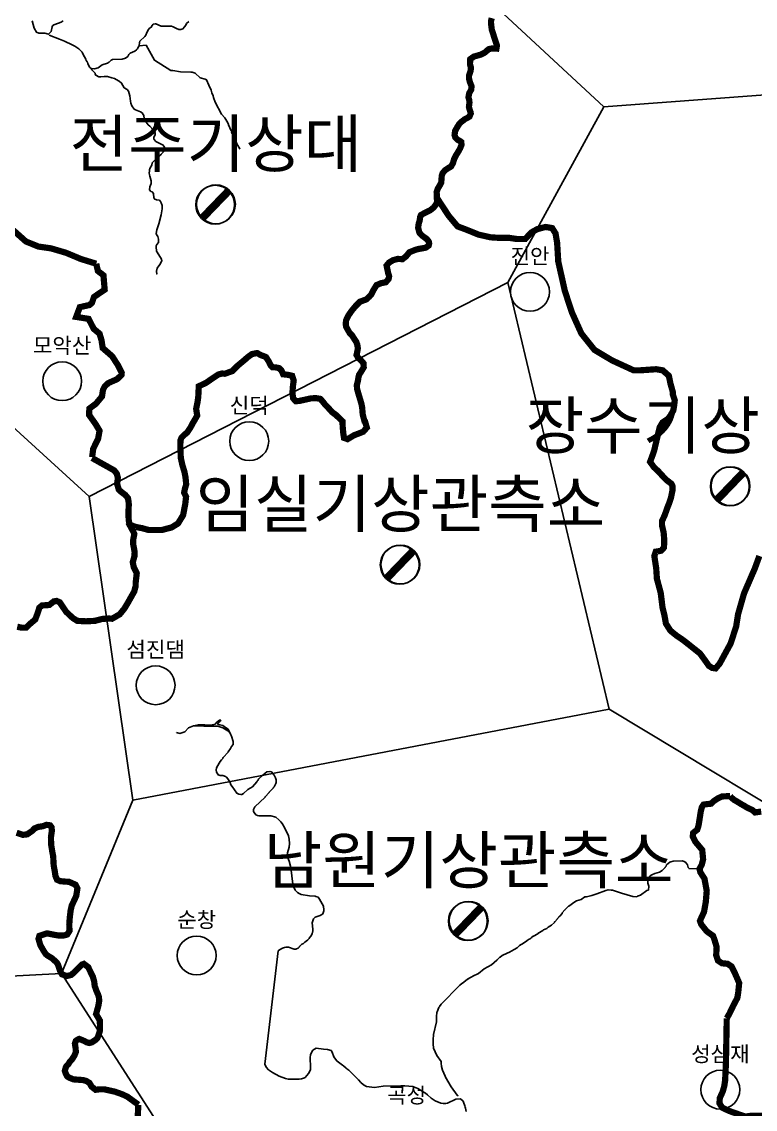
# Model space of a CAD drawing. Header units: millimetres. Extents: x -19392 to 580976, y -49129 to 736091.
# Drawn here: x 201248 to 248431, y 200014 to 270029 of the extents above; entities that cross this region are included whole.
import ezdxf
from ezdxf.enums import TextEntityAlignment as Align

# ---------------------------------------------------------------- set-up
doc = ezdxf.new("R2010")
doc.units = ezdxf.units.MM
for name, color, linetype in [('2411', 7, 'Continuous'), ('AWS', 4, 'Continuous'), ('AWS명', 2, 'Continuous'), ('EL', 2, 'Continuous'), ('MAIN-RIVER', 5, 'Continuous'), ('Point', 1, 'Continuous'), ('관측소명', 3, 'Continuous'), ('기상청', 1, 'Continuous'), ('티센', 6, 'Continuous')]:
    doc.layers.add(name, color=color, linetype=linetype)
doc.styles.get("Standard").update_dxf_attribs({"font": ''})
doc.styles.get('Standard').set_extended_font_data('Gulim')

# ---------------------------------------------------------------- blocks, each defined once
blk = doc.blocks.new('관측소(기상청)')
at = {"layer": '기상청', "const_width": 500}
blk.add_lwpolyline([(821, 874), (-914, -926)], dxfattribs=at)
at = {"layer": '기상청'}
blk.add_circle((-46, -26), 1250, dxfattribs=at)

msp = doc.modelspace()

# ---------------------------------------------------------------- linework, layer by layer
at = {"layer": '2411', "const_width": 400}
for points in [[(208571, 237505), (208994, 237423), (209414, 237306), (209833, 237306), (210252, 237306), (210881, 237469), (211300, 237726), (211626, 238261), (211766, 238983), (211819, 239453), (211692, 239706), (211742, 239954), (211824, 240235), (211808, 240449), (211775, 240746), (211709, 241060), (211577, 241506), (211478, 241951), (211461, 242413), (211445, 242711), (211461, 243090), (211527, 243255), (211709, 243437), (211891, 243585), (212089, 243883), (212254, 244196), (212254, 244196), (212402, 244444), (212534, 244675), (212501, 244890), (212468, 245121), (212551, 245517), (212600, 245863), (212617, 246144), (212633, 246557), (213112, 246788), (213492, 247052), (213888, 247316), (214135, 247382), (214301, 247366), (214779, 247531), (215109, 247861), (215621, 248290), (215786, 248439), (216067, 248637), (216314, 248686), (216413, 248686), (216645, 248554), (216843, 248488), (216958, 248439), (217140, 248158), (217255, 247910), (217387, 247778), (217569, 247778), (217800, 247729), (217949, 247580), (218064, 247333), (218361, 247300), (218361, 247300), (218642, 247234), (218741, 246936), (218691, 246557), (218658, 246128), (218708, 245781), (218873, 245599), (219104, 245616), (219847, 245781), (220177, 245797), (220458, 245748), (220590, 245599), (220771, 245368), (220953, 245187), (221217, 244890), (221448, 244724), (221877, 244312), (221894, 243932), (221927, 243569), (221976, 243239), (222208, 243156), (222620, 243404), (222967, 243536), (223214, 243635), (223446, 243899), (223330, 244295), (223297, 244312), (223181, 244741), (223148, 245170), (223099, 245434), (223016, 245715), (222934, 245979), (222934, 245979), (222884, 246161), (222818, 246392), (222802, 246623), (222851, 246821), (222884, 246969), (222901, 247118), (222950, 247300), (223066, 247481), (223247, 247778), (223231, 248042), (223016, 248290), (222917, 248356), (222868, 248422), (222785, 248571), (222835, 248802), (222868, 249000), (222835, 249231), (222769, 249412), (222637, 249611), (222505, 249825), (222340, 249990), (222108, 250403), (222092, 250585), (222108, 250799), (222257, 251113), (222488, 251443), (222736, 251740), (223000, 252004), (223413, 252153), (223594, 252318), (223726, 252466), (223726, 252466), (223858, 252730), (223990, 252945), (224073, 253077), (224353, 253193), (224667, 253259), (224849, 253473), (224882, 253638), (224816, 253853), (224717, 254332), (224882, 254530), (225129, 254678), (225443, 254761), (225740, 254744), (225971, 254926), (226186, 255190), (226598, 255355), (226797, 255405), (226995, 255438), (227242, 255487), (227424, 255619), (227457, 255751), (227440, 255850), (227391, 255933), (227308, 256032), (227176, 256131), (226995, 256263), (226830, 256445), (226747, 256758), (226780, 257022), (226846, 257237), (226879, 257468), (226879, 257468), (226929, 257584), (227193, 257732), (227506, 257881), (227737, 258062), (227902, 258277), (227969, 258442), (227952, 258624), (227952, 258871), (227935, 259053), (228018, 259300), (228134, 259482), (228233, 259680), (228249, 259895), (228266, 260109), (228315, 260274), (228480, 260472), (228678, 260604), (228860, 260703), (228992, 260935), (229058, 261182), (229190, 261446), (229339, 261677), (229454, 261892), (229537, 262107), (229520, 262288), (229405, 262371), (229289, 262420), (229141, 262569), (229091, 262734), (229124, 262998), (229273, 263262), (229273, 263262), (229388, 263444), (229520, 263576), (229751, 263757), (229916, 263840), (230048, 263922), (230131, 264120), (230114, 264219), (230065, 264351), (230015, 264550), (230048, 264830), (230032, 264995), (229982, 265160), (230032, 265424), (230164, 265672), (230180, 265887), (230081, 266134), (230015, 266382), (230015, 266547), (230114, 266844), (230147, 267059), (230081, 267290), (230098, 267620), (230329, 267785), (230791, 267917), (231039, 268049), (231286, 268264), (231518, 268313), (231782, 268297), (231815, 268495), (231749, 268693), (231617, 269106), (231617, 269106), (231485, 269518), (231452, 269782), (231435, 269931), (231435, 270079), (231485, 270261)], [(227952, 258695), (228718, 257527), (229284, 256853), (229850, 256643), (230633, 256324), (231409, 256150), (232011, 256113), (232613, 256113), (233106, 256041), (233635, 256041), (234027, 256461), (234418, 256679), (234948, 256817), (235368, 256744), (235586, 256396), (235688, 255794), (235760, 254590), (236188, 252683), (236645, 251298), (237247, 249956), (238095, 248898), (239227, 248223), (240612, 247585), (240996, 247585), (242062, 247658), (242483, 247585), (242874, 247237), (242976, 246737), (243126, 246207), (243126, 246040), (243253, 245657), (243221, 245344), (243162, 245013), (242984, 244676), (242814, 244459), (242469, 244229), (242288, 243926), (242179, 243485), (241941, 242468), (241851, 242190), (241667, 241694), (241925, 241337), (242165, 241119), (242546, 240705), (242728, 240520), (243044, 240281), (243114, 240120), (243115, 239889), (243010, 239375), (242898, 239044), (242760, 238699), (242616, 238276), (242433, 237882), (242433, 237606), (242541, 237139), (242575, 236713), (242563, 236175), (242376, 235974), (242104, 235920)], [(200704, 256606), (201516, 255881), (202321, 255555), (203126, 255439), (204091, 255156), (205062, 254750), (206039, 254451)], [(206039, 254451), (206143, 253986), (206503, 253704), (206581, 252780), (205892, 252310), (205767, 251935), (205610, 251794), (204984, 251653), (204749, 251026), (205548, 250901), (205877, 250259), (206252, 249946), (206378, 249523), (206456, 249022), (207067, 248489), (207427, 247926), (207678, 247440), (207662, 247284), (207380, 247017), (206816, 246767), (206581, 246548), (206472, 246328), (206409, 245905), (206018, 245436), (205595, 245122), (205579, 244715), (206002, 244120), (206252, 243697), (206159, 243181), (205845, 242539), (205774, 241997)], [(205767, 241943), (207191, 241147), (207361, 240935), (207426, 240686), (207413, 240504), (207380, 240282), (207490, 239908), (207638, 239768), (207916, 239556), (208079, 239359), (208122, 239101), (208134, 238942), (208109, 238421), (208124, 237992), (208144, 237844), (208224, 237567)], [(200958, 231080), (201219, 231022), (201538, 231022), (201770, 231254), (202118, 231551), (202292, 232015), (202379, 232305), (202553, 232450), (203017, 232479), (203308, 232711), (203489, 232740), (203692, 232653), (203866, 232392), (204098, 232044), (204533, 231638), (204823, 231457), (205374, 231428), (205954, 231457), (206419, 231580), (206854, 231609), (207056, 231594), (207550, 231880), (207853, 232253), (208063, 232602), (208272, 232975), (208482, 233347), (208575, 233697), (208575, 233906), (208644, 234522), (208458, 234898), (208387, 235239), (208499, 235617), (208509, 235902), (208409, 236435), (208421, 236695), (208488, 237058), (208404, 237234), (208224, 237567), (208340, 237592), (208571, 237505)], [(208469, 235803), (208505, 235793)], [(242104, 235920), (242036, 235912), (241939, 235634), (242062, 234836), (242106, 234169), (242352, 233255), (242468, 232313), (242591, 231812), (242686, 231283), (242976, 230826), (243360, 230514), (243817, 230202), (244876, 229361), (245209, 228904), (245449, 228563), (245666, 228426), (245884, 228397), (246145, 228708), (246841, 229985), (247204, 231087), (247327, 231885), (247711, 233226), (248407, 234836), (248698, 235634)], [(246816, 220177), (246297, 220151), (246036, 220035), (245775, 219861), (245601, 219687), (245311, 219658), (245108, 219629), (244992, 219455), (244934, 219223), (244789, 218302), (244702, 218012), (244441, 217809), (244412, 217577), (244586, 217229), (245021, 216707), (245079, 216097), (244992, 215757), (244847, 215496), (244905, 215263), (245166, 214857), (245311, 214074), (245253, 213378), (245137, 212718), (244963, 212341), (244876, 212138), (244963, 211906), (245311, 211471), (245717, 211181), (245804, 210949), (245949, 210455), (245920, 209933), (246036, 209585), (246297, 209411), (246645, 209382), (246906, 209208), (247109, 208809), (247399, 208142), (247341, 207562), (247283, 207185), (247022, 206692), (246761, 206148), (246599, 205872)], [(246816, 220177), (246907, 220068), (247089, 219922), (247252, 219832), (247543, 219650), (247743, 219541), (247853, 219468), (248071, 219359), (248235, 219286), (248416, 219122), (248526, 219140), (248817, 219177)], [(200913, 217814), (201131, 217742), (201321, 217683), (201597, 217713), (201932, 217945), (202063, 218091), (202310, 218193), (202310, 218193), (202601, 218236), (202834, 218324), (203067, 218295), (203169, 218164), (203183, 217931), (203125, 217523), (203140, 217043), (203212, 216592), (203271, 216286), (203285, 215995), (203300, 215719), (203372, 215326), (203416, 215035), (203518, 214788), (203722, 214700), (204027, 214671), (204289, 214657), (204711, 214467), (204828, 214235), (204755, 213754), (204464, 213129), (204391, 212823), (204333, 212314), (204304, 211892), (204318, 211499), (204173, 211266), (203984, 211208), (203867, 211193), (203547, 211208), (202863, 211339), (202383, 211179), (202383, 211179), (202325, 210989), (202441, 210582), (202652, 210218), (202798, 210000), (202900, 209913), (203191, 209738), (203496, 209461), (203583, 209316), (203714, 208908), (203831, 208705), (204136, 208588), (204428, 208661), (204660, 208865), (204850, 209054), (205126, 209330), (205242, 209374), (205519, 209170), (205694, 208807), (205825, 208545), (205912, 208210), (205941, 207948), (206043, 207657), (206145, 207424), (206203, 207264), (206232, 207017), (206174, 206667), (206028, 206143), (206268, 205736), (206283, 205343), (206283, 205139), (206254, 204994), (206254, 204994), (206181, 204761), (206094, 204572), (205977, 204470), (205759, 204324), (205584, 204281), (205424, 204324), (205264, 204412), (205090, 204484), (204944, 204543), (204842, 204499), (204726, 204412), (204668, 204237), (204711, 203946), (204726, 203699), (204653, 203509), (204580, 203378), (204464, 203204), (204347, 203087), (204246, 202913), (204151, 202826), (204136, 202811), (204078, 202709), (204020, 202491), (204064, 202345), (204166, 202142), (204253, 202069), (204573, 201938), (205184, 201894), (205403, 201836), (205606, 201705), (205737, 201472), (205737, 201472), (205999, 201268), (206247, 201298), (206567, 201298), (206872, 201225), (207222, 201152), (207716, 200977), (208051, 200817), (208488, 200497), (208691, 200352), (208759, 200307)], [(246599, 205872), (246544, 202892), (246493, 201855), (246442, 201514), (246341, 201151), (246152, 200738), (246130, 200397), (246312, 200114), (246754, 199904), (247791, 199541), (248154, 199592), (248886, 199592), (249452, 199824), (250054, 200296), (250808, 200607), (251374, 200992), (252086, 201683)], [(208700, 199356), (208746, 200288)]]:
    msp.add_lwpolyline(points, dxfattribs=at)
at = {"layer": 'AWS'}
for centre in [(233944, 252637), (203844, 246884), (215881, 243025), (209858, 227310), (212498, 209915), (246188, 201276)]:
    msp.add_circle(centre, 1250, dxfattribs=at)
at = {"layer": 'MAIN-RIVER'}
msp.add_line((209261, 268515), (208795, 268478), dxfattribs=at)
for points in [[(201925, 270083), (202037, 269607), (202199, 269357), (202336, 269300), (202723, 269287), (202958, 269228), (203129, 269392), (203198, 269708), (203227, 269760), (203306, 269823), (203382, 269858), (203783, 270011), (203913, 270087)], [(203009, 269175), (203679, 268917), (203997, 268783), (204500, 268546), (204580, 268497), (204580, 268497), (204671, 268463), (204909, 268293), (205126, 268075), (205151, 268009), (205277, 267769), (205370, 267612), (205400, 267524), (205449, 267454), (205474, 267437), (205493, 267343), (205598, 267109), (205702, 267011), (205702, 267011), (205702, 267011), (205923, 267004), (206161, 267066), (206330, 267195), (206417, 267247), (206768, 267365), (206831, 267396), (206856, 267433), (206868, 267433), (206993, 267557), (207087, 267608), (207700, 267618), (207931, 267681), (208069, 267799), (208125, 267918), (208213, 268008), (208520, 268142), (208626, 268212), (208626, 268224), (208686, 268290), (208718, 268359), (208795, 268478), (208814, 268697), (208852, 268784), (209170, 269077), (209234, 269165), (209303, 269341), (209339, 269404), (209372, 269502), (209398, 269526), (209398, 269539), (209448, 269592), (209575, 269675), (209630, 269789), (209705, 269866), (209829, 269894), (209867, 269894), (210217, 269743), (210885, 269748), (210996, 269705), (211197, 269592), (211348, 269528), (211472, 269528), (211616, 269577), (211723, 269691), (211723, 269703), (211804, 269802), (211848, 269908), (211986, 270039)], [(215277, 261821), (215240, 261923), (215228, 261924), (215212, 261963), (215143, 262062), (215060, 262232), (214988, 262425), (214954, 262552), (214749, 262900), (214767, 262933), (214767, 262933), (214767, 262933), (214753, 262973), (214674, 263096), (214595, 263309), (214543, 263369), (214543, 263419), (214513, 263515), (214305, 263832), (214102, 264084), (213698, 264848), (213587, 265155), (213561, 265261), (213474, 265455), (213431, 265623), (213290, 265950), (213128, 266290), (213128, 266290), (213051, 266333), (212724, 266424), (212397, 266720), (212220, 266786), (212117, 266791), (212117, 266791), (212117, 266791), (211465, 266803), (210967, 266881), (210841, 266892), (209777, 267547), (209261, 268515)], [(205702, 267011), (205747, 266925), (205960, 266711), (205976, 266649), (205976, 266649), (206014, 266585), (206210, 266485), (206345, 266480), (206551, 266497), (206753, 266502), (207047, 266409), (207224, 266376), (207224, 266376), (207325, 266307), (207521, 266213), (207521, 266200), (207673, 266081), (207673, 266081), (207838, 265775), (208026, 265662), (208107, 265552), (208107, 265552), (208200, 265267), (208233, 264905), (208255, 264780), (208329, 264605), (208485, 264392), (208554, 264348), (208878, 264238), (208990, 264159), (209066, 264049), (209090, 263997), (209127, 263791), (209245, 263556), (209370, 263397), (209482, 263315), (209688, 263102), (209824, 262883), (209824, 262764), (209743, 262583), (209742, 262476), (209755, 262455), (209867, 262327), (209949, 262271), (210248, 262135), (210317, 262113), (210435, 261963), (210435, 261844), (210403, 261731), (210341, 261657), (210341, 261632), (210215, 261501), (210215, 261501), (210210, 261483), (210191, 261477), (210173, 261444), (210078, 261353), (209970, 261266), (209946, 261264), (209700, 261019), (209645, 260940), (209607, 260790), (209513, 260628), (209494, 260566), (209475, 260547), (209462, 260409), (209462, 260409), (209462, 260409), (209440, 260312), (209456, 260165), (209487, 260097), (209579, 259784), (209573, 259609), (209493, 259400), (209466, 259216), (209553, 259106), (209640, 259072), (209727, 258978), (209746, 258696), (209808, 258615), (209874, 258587), (209926, 258563), (210108, 258533), (210183, 258452), (210226, 258376), (210275, 258189), (210281, 257989), (210223, 257592), (210068, 257010), (209934, 256634), (209898, 256399), (209898, 256399), (209919, 256339), (209919, 256339), (209996, 256202), (210037, 256023), (210050, 256004), (210037, 255809), (209932, 255690), (209894, 255603), (209891, 255540), (209918, 255261), (210173, 254855), (210230, 254749), (210253, 254641), (210122, 254390), (209964, 254167), (209915, 253972), (209932, 253778), (209932, 253778)], [(214608, 224269), (214503, 224380), (214187, 224571), (213856, 224677), (212965, 224669), (212286, 224707), (212613, 224769), (213018, 224753), (213419, 224752), (213698, 224814), (213804, 224935), (213967, 225061), (214052, 225062), (214009, 224993), (213861, 224866), (213866, 224798), (213988, 224771), (214193, 224729), (214350, 224602), (214529, 224475), (214686, 224183), (214608, 224269), (214608, 224269)], [(212313, 224712), (212286, 224707), (211975, 224571), (211737, 224313), (211411, 224214), (211198, 224261), (211198, 224261)], [(213896, 221514), (213777, 221716), (213759, 221857), (213772, 221967), (213791, 222029), (214011, 222398), (214095, 222500), (214095, 222513), (214173, 222598), (214173, 222623), (214211, 222654), (214211, 222666), (214525, 223009), (214525, 223035), (214681, 223240), (214731, 223371), (214857, 223495), (214857, 223686), (214746, 224027), (214704, 224117), (214686, 224183), (214608, 224269), (214608, 224269)], [(213896, 221514), (213972, 221519), (213993, 221503), (214183, 221498), (214351, 221441), (214408, 221404), (214514, 221291), (214663, 221046), (214706, 220909), (214775, 220790), (215093, 220367), (215093, 220354), (215218, 220289), (215346, 220270), (215399, 220285), (215517, 220351), (215787, 220606), (216094, 220781), (216363, 221086), (216394, 221142), (216425, 221173), (216476, 221274), (216501, 221286), (216756, 221527), (217015, 221747), (217208, 221766), (217321, 221734), (217495, 221514), (217573, 221359), (217620, 221221), (217613, 221052), (217613, 221052), (217600, 220989), (217520, 220855), (217513, 220821), (217481, 220778), (217480, 220764), (217422, 220704), (217419, 220688), (217161, 220422), (217161, 220397), (216898, 220135), (216898, 220110), (216247, 219487), (216183, 219349), (216165, 219331), (216152, 219224), (216165, 219175), (216196, 219109), (216308, 218968), (216420, 218918), (216502, 218905), (217270, 218910), (217595, 218815), (217787, 218654), (217919, 218517), (217989, 218421), (218154, 218143), (218398, 217619), (218398, 217619)], [(218368, 216241), (218351, 216526), (218446, 216894), (218462, 217127), (218453, 217413), (218398, 217619), (218398, 217619)], [(220158, 213717), (220113, 213731), (219748, 213760), (219213, 213849), (219090, 213902), (218995, 213962), (218839, 214116), (218745, 214306), (218684, 214512), (218556, 215570), (218450, 215994), (218406, 216100), (218368, 216241), (218368, 216241)], [(244682, 215491), (244176, 215505), (244126, 215574), (244070, 215750), (244020, 215837), (243965, 215890), (243864, 215962), (243727, 216006), (243152, 215976), (243004, 215951), (242939, 215930), (242821, 215840), (242733, 215746), (242701, 215669), (242645, 215596), (242645, 215584), (242451, 215385), (242282, 215288), (241962, 215192), (241770, 215105), (241675, 215049), (241587, 214955), (241536, 214797), (241520, 214695), (241525, 214578), (241579, 214368), (241562, 214127), (241562, 214127), (241466, 214090), (241040, 213806), (240868, 213730), (240812, 213693), (240812, 213693), (240566, 213720), (239822, 213932), (239242, 214112), (239173, 214124), (238973, 214131), (238811, 214097), (238236, 213876), (237920, 213782), (237579, 213695), (237475, 213697), (237475, 213697), (237475, 213697), (237244, 213524), (236942, 213429), (236823, 213372), (236440, 213096), (236427, 213096), (236189, 212857), (236189, 212844), (236020, 212651), (236020, 212638), (236007, 212639), (236007, 212614), (235851, 212452), (235801, 212402), (235801, 212389), (235713, 212289), (235713, 212277), (235531, 212084), (235531, 212071), (235519, 212071), (235519, 212046), (235325, 211872), (235121, 211744), (235016, 211661), (234804, 211558), (234762, 211522), (234448, 211333), (234436, 211317), (234174, 211168), (234174, 211168), (234174, 211168), (234141, 211159), (234056, 211085), (234050, 211066), (234012, 211045), (233954, 210988), (233850, 210939), (233730, 210861), (233534, 210708), (233271, 210558), (233109, 210415), (232933, 210297), (232633, 210123), (232464, 210053), (232464, 210053), (232157, 209917), (232014, 209815), (232001, 209815), (231813, 209619), (231813, 209606), (231475, 209313), (230999, 209045), (230629, 208764), (230263, 208576), (230209, 208539), (230037, 208454), (229942, 208389), (229922, 208386), (229685, 208202), (229546, 208081), (229447, 208025), (229447, 208012), (229435, 208012), (229398, 207982), (228225, 206772), (228125, 206628), (228125, 206609), (228081, 206560), (227968, 206285), (227955, 206272), (227932, 205954), (227935, 205641), (227737, 204837), (227737, 204837), (227707, 204491), (227713, 204254), (227706, 204216), (227743, 203942), (227948, 203479), (228217, 203078), (228235, 202990), (228253, 202760), (228317, 202539), (228495, 202147), (228513, 202084), (228868, 201452), (229259, 200930), (229261, 200916), (229312, 200886), (229312, 200886)], [(220158, 213717), (220307, 213658), (220406, 213546), (220659, 213098), (220686, 212846), (220679, 212795), (220610, 212589), (220610, 212589)], [(217735, 210209), (217822, 210288), (218030, 210393), (218155, 210434), (218230, 210446), (218399, 210439), (218761, 210326), (218892, 210323), (218930, 210332), (219023, 210388), (219105, 210469), (219105, 210494), (219142, 210506), (219268, 210637), (219374, 210693), (219462, 210780), (219637, 210898), (219644, 210917), (219656, 210917), (219743, 211004), (219744, 211030), (219841, 211153), (219919, 211316), (219964, 211503), (219964, 211616), (219933, 212023), (220015, 212272), (220121, 212378), (220441, 212484), (220547, 212542), (220610, 212589), (220610, 212589)], [(217735, 210209), (216893, 202909), (216973, 202728), (217122, 202547), (217373, 202381), (217797, 202155), (218215, 201991), (218377, 201960), (218477, 201951), (218477, 201951), (219090, 201945), (219247, 201973), (219427, 202038), (219477, 202069), (219697, 202313), (219816, 202562), (219829, 202955), (219829, 202955), (219806, 203093), (219800, 203324), (219831, 203549), (219970, 203812), (220085, 203893), (220181, 203954), (220663, 203885), (220924, 203860), (221144, 203794), (221144, 203794), (221144, 203794), (221211, 203697), (221318, 203389), (221364, 203315), (221511, 203142), (221511, 203129), (221524, 203129), (221530, 203112), (221543, 203112), (221871, 202860), (221877, 202842), (221936, 202811), (222110, 202665), (222160, 202612), (222285, 202540), (222627, 202186), (222909, 201914), (223064, 201737), (223231, 201578), (223431, 201478), (223942, 201421), (224500, 201494), (225639, 201513), (225892, 201525), (226414, 201475), (226737, 201342), (227010, 201187), (227010, 201187), (227010, 201187), (227186, 201075), (227186, 201062), (227220, 201043), (227354, 200937), (227585, 200730), (227838, 200558), (228207, 200414), (228353, 200391), (228353, 200391), (228528, 200385), (228628, 200409), (229177, 200656), (229479, 200689), (229479, 200689), (229641, 200535), (229672, 200478), (229748, 200231), (229765, 200144), (229796, 200082), (229833, 199866)]]:
    msp.add_lwpolyline(points, dxfattribs=at)
at = {"layer": '기상청'}
for centre in [(213738, 258275), (246844, 240133), (225607, 235087), (229993, 212150)]:
    msp.add_circle(centre, 1250, dxfattribs=at)
at = {"layer": '티센'}
for points in [[(238697, 264543), (213731, 287736)], [(263211, 266381), (238697, 264543)], [(238697, 264543), (232509, 253251)], [(232509, 253251), (205578, 239467)], [(239040, 225767), (232509, 253251)], [(205578, 239467), (194952, 249156)], [(205578, 239467), (208395, 219908)], [(239040, 225767), (208395, 219908)], [(254701, 216337), (239040, 225767)], [(208395, 219908), (203804, 208760)], [(135948, 205203), (203804, 208760)], [(203804, 208760), (211276, 197150)]]:
    msp.add_lwpolyline(points, dxfattribs=at)

# ---------------------------------------------------------------- block references
at = {"layer": 'Point'}
for p in [(213738, 258275), (246844, 240133), (225607, 235087), (229993, 212150)]:
    msp.add_blockref('관측소(기상청)', p, dxfattribs=at)

# ---------------------------------------------------------------- texts
at = {"layer": 'AWS명'}
for s, p in [('진안', (233944, 254137)), ('모악산', (203844, 248384)), ('신덕', (215881, 244525)), ('섬진댐', (209858, 228810)), ('순창', (212498, 211415)), ('성삼재', (246188, 202776)), ('곡성', (226005, 200115))]:
    msp.add_text(s, height=1000, dxfattribs=at).set_placement(p, align=Align.BOTTOM_CENTER)
at = {"layer": 'EL'}
for p in [(213738, 258274), (246844, 240132), (225607, 235086), (229993, 212149)]:
    msp.add_text('0.000', height=2.5, dxfattribs=at).set_placement(p, align=Align.TOP_CENTER)
at = {"layer": '관측소명'}
for s, p in [('전주기상대', (213738, 259775)), ('장수기상관측소', (246844, 241633)), ('임실기상관측소', (225607, 236587)), ('남원기상관측소', (229993, 213650))]:
    msp.add_text(s, height=3000, dxfattribs=at).set_placement(p, align=Align.BOTTOM_CENTER)

doc.saveas('drawing.dxf')
